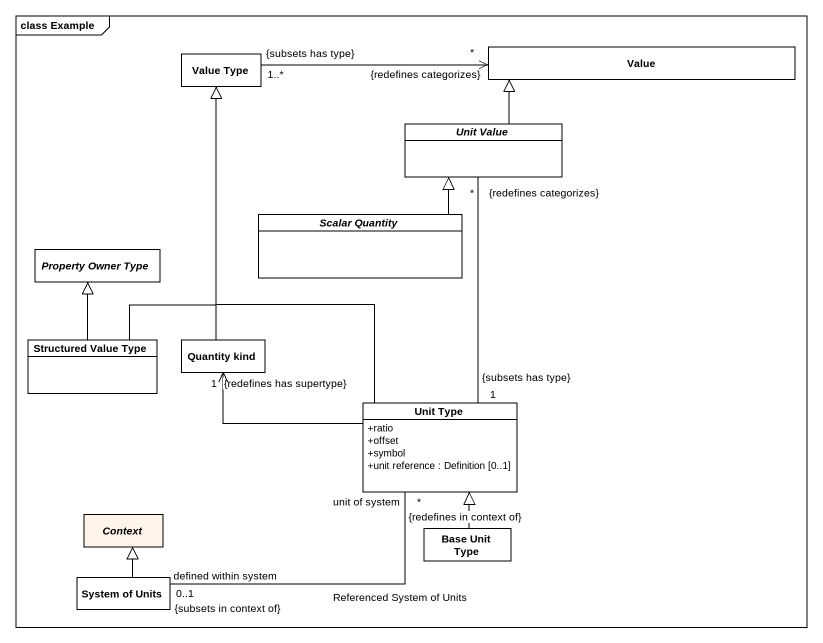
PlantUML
@startuml
mainframe class Example
hide circle
hide empty members
skinparam classAttributeIconSize 0
class "Value Type" as Value_Type
class Value
abstract class "Unit Value" as Unit_Value
abstract class "Scalar Quantity" as Scalar_Quantity
abstract class "Property Owner Type" as Property_Owner_Type
class "Structured Value Type" as Structured_Value_Type
class "Quantity kind" as Quantity_kind
class "Unit Type" as Unit_Type {
  +ratio
  +offset
  +symbol
  +unit reference : Definition [0..1]
}
abstract class Context #FFF4EA
class "Base Unit Type" as Base_Unit_Type
class "System of Units" as System_of_Units
Value_Type "1..*\n{subsets has type}" -right-> "*\n{redefines categorizes}" Value
Unit_Value -right-|> Value
Scalar_Quantity -up-|> Unit_Value
Structured_Value_Type -up-|> Value_Type
Structured_Value_Type -up-|> Property_Owner_Type
Quantity_kind -up-|> Value_Type
Unit_Type -up-|> Value_Type
Unit_Type "1\n{subsets has type}" -up- "*\n{redefines categorizes}" Unit_Value
Unit_Type -left-> "1\n{redefines has supertype}" Quantity_kind
Unit_Type "unit of system\n*\n{redefines in context of}" -left- "defined within system\n0..1\n{subsets in context of}" System_of_Units : Referenced System of Units
Base_Unit_Type -up-|> Unit_Type
System_of_Units -up-|> Context
@enduml
